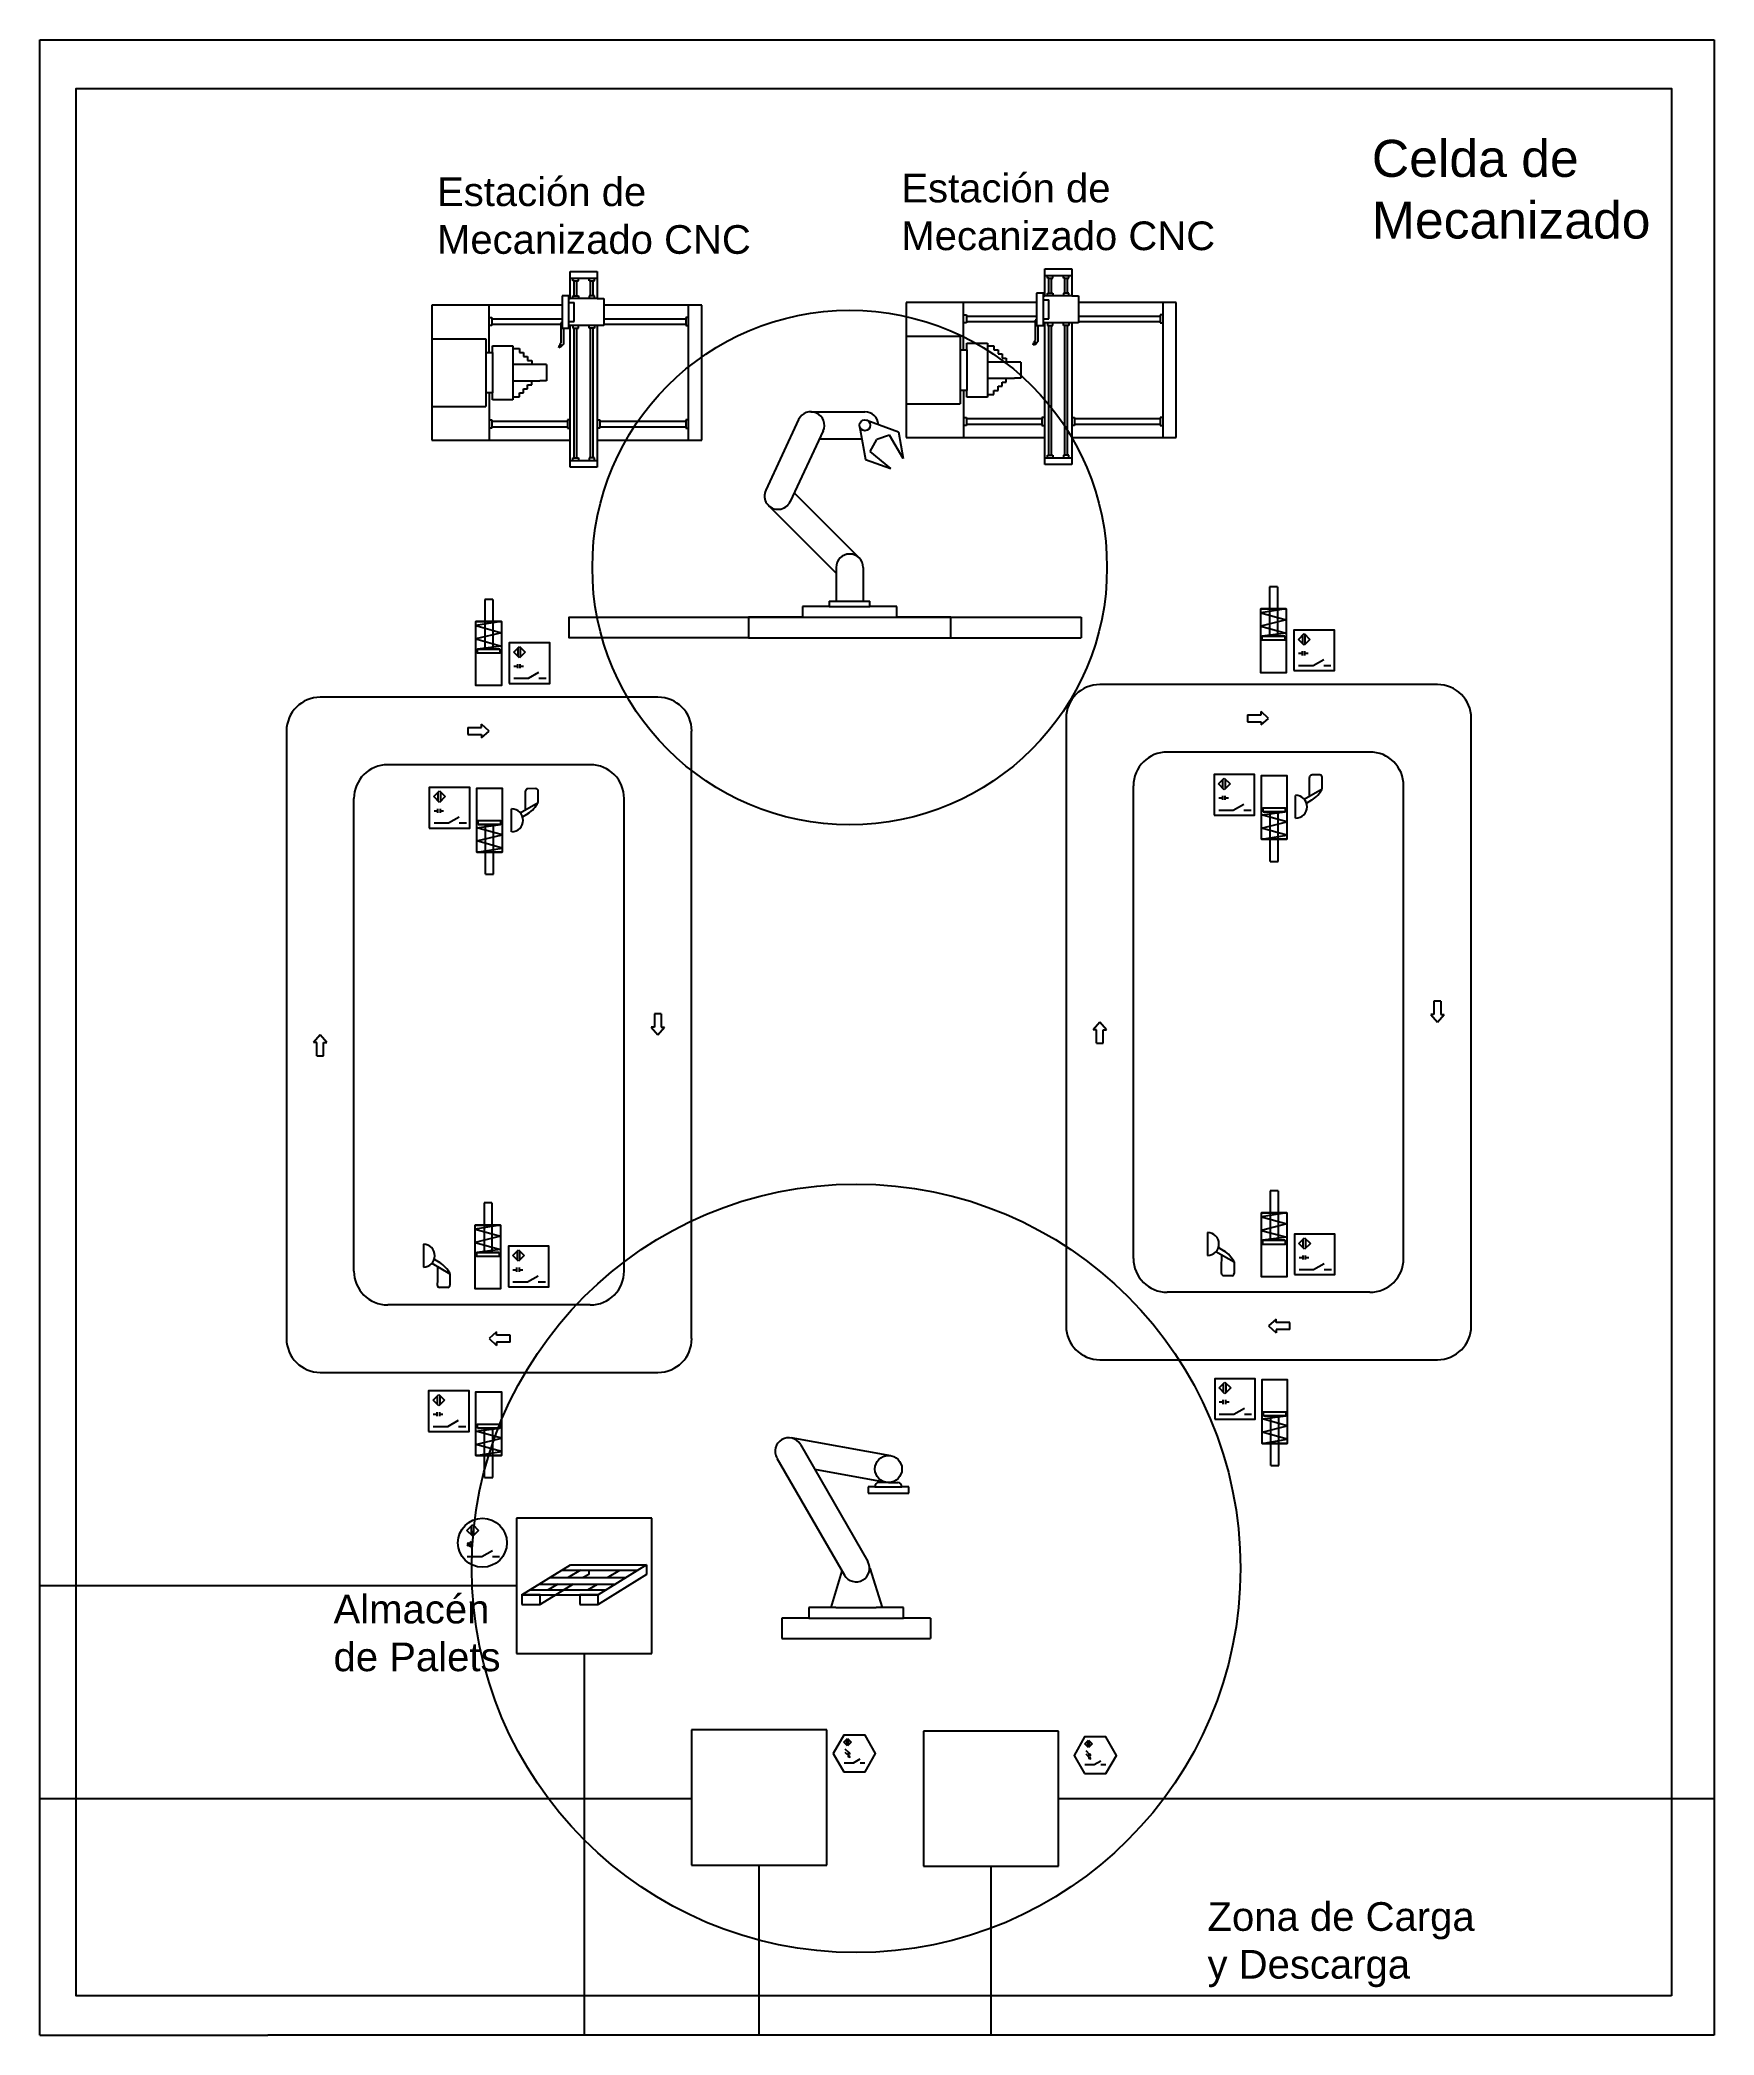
# Model space of a CAD drawing. Header units: millimetres. Extents: x 10947 to 20055, y 9738 to 20595.
import ezdxf

# ---------------------------------------------------------------- set-up
doc = ezdxf.new("R2010")
doc.units = ezdxf.units.MM
for name, color, linetype in [('Almacenaje', 80, 'Continuous'), ('Celdas', 200, 'Continuous'), ('Maquina', 82, 'Continuous'), ('Radio', 10, 'Continuous'), ('Robots', 80, 'Continuous'), ('Sensores', 211, 'Continuous'), ('Texto2', 7, 'Continuous'), ('TrayectAGV', 140, 'Continuous')]:
    doc.layers.add(name, color=color, linetype=linetype)
doc.styles.get("Standard").update_dxf_attribs({"font": 'arial.ttf'})

msp = doc.modelspace()

# ---------------------------------------------------------------- linework, layer by layer
at = {"layer": 'Almacenaje'}
for p, q in [((13540, 12550), (13540, 11815)), ((14275, 12550), (13540, 12550)), ((14275, 11815), (14275, 12550)), ((13569, 12133), (13834, 12297)), ((13834, 12297), (13933, 12297)), ((13933, 12297), (14148, 12297)), ((14247, 12297), (13983, 12133)), ((14148, 12297), (14247, 12297)), ((14247, 12297), (14247, 12245)), ((13665, 12192), (14079, 12192)), ((13848, 12192), (13669, 12081)), ((13765, 12192), (13712, 12160)), ((13721, 12227), (14134, 12227)), ((13787, 12268), (14201, 12268)), ((13887, 12268), (13820, 12227)), ((13933, 12245), (13903, 12227)), ((13928, 12160), (13980, 12192)), ((13933, 12268), (13933, 12245)), ((14247, 12245), (13983, 12081)), ((14035, 12227), (14102, 12268)), ((13569, 12133), (13669, 12133)), ((13569, 12133), (13569, 12081)), ((13613, 12160), (14027, 12160)), ((13669, 12133), (13983, 12133)), ((13884, 12133), (13983, 12133)), ((13884, 12133), (13884, 12081)), ((13540, 11815), (14275, 11815)), ((14492, 11398), (14492, 10663)), ((15227, 11398), (14492, 11398)), ((15227, 10663), (15227, 11398)), ((15754, 11392), (15754, 10657)), ((16489, 11392), (15754, 11392)), ((16489, 10657), (16489, 11392)), ((14492, 10663), (15227, 10663)), ((15754, 10657), (16489, 10657))]:
    msp.add_line(p, q, dxfattribs=at)
for points in [[(13569, 12081), (13669, 12081), (13669, 12133), (13569, 12133)], [(13884, 12081), (13983, 12081), (13983, 12133), (13884, 12133)]]:
    msp.add_lwpolyline(points, close=True, dxfattribs=at)
at = {"layer": 'Celdas'}
msp.add_lwpolyline([(19823, 9951), (11143, 9951), (11143, 20331), (19823, 20331)], close=True, dxfattribs=at)
at = {"layer": 'Maquina'}
for p, q in [((13832, 19188), (13832, 19335)), ((13832, 19335), (13978, 19335)), ((13978, 19335), (13978, 19188)), ((16413, 19202), (16413, 19349)), ((16413, 19349), (16560, 19349)), ((16560, 19349), (16560, 19202)), ((13832, 19299), (13978, 19299)), ((13846, 19284), (13846, 19299)), ((13854, 19284), (13846, 19284)), ((13854, 19203), (13854, 19284)), ((13854, 19284), (13868, 19284)), ((13868, 19203), (13868, 19284)), ((13868, 19284), (13876, 19284)), ((13876, 19284), (13876, 19299)), ((13934, 19284), (13934, 19299)), ((13942, 19284), (13934, 19284)), ((13942, 19284), (13956, 19284)), ((13942, 19203), (13942, 19284)), ((13956, 19284), (13964, 19284)), ((13956, 19203), (13956, 19284)), ((13964, 19284), (13964, 19299)), ((16413, 19313), (16560, 19313)), ((16428, 19298), (16428, 19313)), ((16435, 19298), (16428, 19298)), ((16435, 19217), (16435, 19298)), ((16435, 19298), (16450, 19298)), ((16450, 19217), (16450, 19298)), ((16450, 19298), (16457, 19298)), ((16457, 19298), (16457, 19313)), ((16516, 19298), (16516, 19313)), ((16523, 19298), (16516, 19298)), ((16523, 19298), (16538, 19298)), ((16523, 19217), (16523, 19298)), ((16538, 19298), (16545, 19298)), ((16538, 19217), (16538, 19298)), ((16545, 19298), (16545, 19313)), ((13078, 19152), (13078, 18417)), ((13787, 19152), (13078, 19152)), ((13391, 18894), (13391, 19152)), ((13824, 19203), (13787, 19203)), ((13787, 19203), (13787, 19027)), ((13824, 19188), (13824, 19203)), ((13824, 19041), (13824, 19188)), ((13824, 19188), (13832, 19188)), ((13824, 19166), (13854, 19166)), ((13978, 19188), (13832, 19188)), ((13846, 19188), (13846, 19203)), ((13846, 19203), (13876, 19203)), ((13854, 19063), (13854, 19166)), ((13876, 19203), (13876, 19188)), ((13964, 19203), (13934, 19203)), ((13934, 19203), (13934, 19188)), ((13964, 19188), (13964, 19203)), ((13978, 19188), (14015, 19188)), ((14015, 19188), (14015, 19041)), ((14548, 19152), (14015, 19152)), ((14474, 19152), (14474, 18417)), ((14548, 18417), (14548, 19152)), ((15660, 19166), (15660, 18431)), ((16369, 19166), (15660, 19166)), ((15972, 18908), (15972, 19166)), ((16406, 19217), (16369, 19217)), ((16369, 19217), (16369, 19041)), ((16406, 19202), (16406, 19217)), ((16406, 19055), (16406, 19202)), ((16406, 19202), (16413, 19202)), ((16406, 19180), (16435, 19180)), ((16560, 19202), (16413, 19202)), ((16428, 19202), (16428, 19217)), ((16428, 19217), (16457, 19217)), ((16435, 19077), (16435, 19180)), ((16457, 19217), (16457, 19202)), ((16545, 19217), (16516, 19217)), ((16516, 19217), (16516, 19202)), ((16545, 19202), (16545, 19217)), ((16560, 19202), (16597, 19202)), ((16597, 19202), (16597, 19055)), ((17129, 19166), (16597, 19166)), ((17056, 19166), (17056, 18431)), ((17129, 18431), (17129, 19166)), ((13391, 19085), (13405, 19085)), ((13405, 19041), (13391, 19041)), ((13405, 19085), (13405, 19041)), ((13405, 19078), (13787, 19078)), ((13405, 19049), (13780, 19049)), ((13787, 19056), (13780, 19056)), ((13780, 19056), (13780, 18946)), ((13787, 19027), (13824, 19027)), ((13795, 19027), (13795, 18983)), ((13824, 19063), (13854, 19063)), ((14015, 19041), (13824, 19041)), ((13824, 19027), (13824, 19041)), ((13832, 18270), (13832, 19041)), ((13846, 19041), (13846, 19027)), ((13846, 19027), (13876, 19027)), ((13854, 18321), (13854, 19027)), ((13868, 18321), (13868, 19027)), ((13876, 19027), (13876, 19041)), ((13934, 19027), (13934, 19041)), ((13964, 19027), (13934, 19027)), ((13942, 18321), (13942, 19027)), ((13956, 18321), (13956, 19027)), ((13964, 19041), (13964, 19027)), ((13978, 19041), (13978, 18417)), ((14015, 19078), (14460, 19078)), ((14015, 19049), (14460, 19049)), ((14474, 19085), (14460, 19085)), ((14460, 19085), (14460, 19041)), ((14460, 19041), (14474, 19041)), ((15972, 19099), (15987, 19099)), ((15987, 19055), (15972, 19055)), ((15987, 19099), (15987, 19055)), ((15987, 19092), (16369, 19092)), ((15987, 19063), (16361, 19063)), ((16369, 19070), (16361, 19070)), ((16361, 19070), (16361, 18960)), ((16369, 19041), (16406, 19041)), ((16376, 19041), (16376, 18997)), ((16406, 19077), (16435, 19077)), ((16597, 19055), (16406, 19055)), ((16406, 19041), (16406, 19055)), ((16413, 18284), (16413, 19055)), ((16428, 19055), (16428, 19041)), ((16428, 19041), (16457, 19041)), ((16435, 18335), (16435, 19041)), ((16450, 18335), (16450, 19041)), ((16457, 19041), (16457, 19055)), ((16516, 19041), (16516, 19055)), ((16545, 19041), (16516, 19041)), ((16523, 18335), (16523, 19041)), ((16538, 18335), (16538, 19041)), ((16545, 19055), (16545, 19041)), ((16560, 19055), (16560, 18431)), ((16597, 19092), (17041, 19092)), ((16597, 19063), (17041, 19063)), ((17056, 19099), (17041, 19099)), ((17041, 19099), (17041, 19055)), ((17041, 19055), (17056, 19055)), ((13078, 18968), (13372, 18968)), ((13372, 18968), (13372, 18600)), ((13372, 18894), (13409, 18894)), ((13409, 18894), (13409, 18931)), ((13409, 18931), (13519, 18931)), ((13409, 18894), (13409, 18674)), ((13519, 18931), (13519, 18674)), ((13519, 18916), (13556, 18916)), ((13556, 18916), (13556, 18894)), ((13556, 18894), (13578, 18894)), ((13578, 18894), (13578, 18872)), ((13769, 18920), (13773, 18932)), ((13781, 18924), (13769, 18920)), ((13773, 18932), (13786, 18937)), ((13780, 18946), (13775, 18941)), ((13775, 18941), (13775, 18933)), ((13786, 18937), (13781, 18924)), ((13795, 18939), (13782, 18926)), ((13795, 18983), (13795, 18939)), ((15660, 18982), (15954, 18982)), ((15954, 18982), (15954, 18615)), ((15954, 18908), (15990, 18908)), ((15990, 18908), (15990, 18945)), ((15990, 18945), (16101, 18945)), ((15990, 18908), (15990, 18688)), ((16101, 18945), (16101, 18688)), ((16101, 18930), (16137, 18930)), ((16137, 18930), (16137, 18908)), ((16137, 18908), (16159, 18908)), ((16159, 18908), (16159, 18886)), ((16350, 18934), (16354, 18946)), ((16363, 18938), (16350, 18934)), ((16354, 18946), (16367, 18951)), ((16361, 18960), (16356, 18955)), ((16356, 18955), (16356, 18947)), ((16367, 18951), (16363, 18938)), ((16376, 18953), (16364, 18940)), ((16376, 18997), (16376, 18953)), ((13703, 18828), (13519, 18828)), ((13578, 18872), (13600, 18872)), ((13600, 18872), (13600, 18850)), ((13600, 18850), (13622, 18850)), ((13622, 18850), (13622, 18828)), ((13703, 18828), (13703, 18740)), ((16284, 18842), (16101, 18842)), ((16159, 18886), (16181, 18886)), ((16181, 18886), (16181, 18864)), ((16181, 18864), (16203, 18864)), ((16203, 18864), (16203, 18842)), ((16284, 18842), (16284, 18754)), ((13519, 18740), (13666, 18740)), ((13578, 18674), (13578, 18696)), ((13578, 18696), (13600, 18696)), ((13600, 18696), (13600, 18718)), ((13600, 18718), (13622, 18718)), ((13622, 18718), (13622, 18740)), ((13703, 18740), (13666, 18740)), ((15990, 18688), (15954, 18688)), ((15972, 18688), (15972, 18431)), ((15990, 18651), (15990, 18688)), ((16101, 18754), (16248, 18754)), ((16101, 18688), (16101, 18651)), ((16137, 18666), (16137, 18688)), ((16137, 18688), (16159, 18688)), ((16159, 18688), (16159, 18710)), ((16159, 18710), (16181, 18710)), ((16181, 18710), (16181, 18732)), ((16181, 18732), (16203, 18732)), ((16203, 18732), (16203, 18754)), ((16284, 18754), (16248, 18754)), ((13078, 18600), (13372, 18600)), ((13409, 18674), (13372, 18674)), ((13391, 18674), (13391, 18417)), ((13409, 18637), (13409, 18674)), ((13519, 18637), (13409, 18637)), ((13519, 18674), (13519, 18637)), ((13519, 18652), (13556, 18652)), ((13556, 18652), (13556, 18674)), ((13556, 18674), (13578, 18674)), ((15660, 18615), (15954, 18615)), ((16101, 18651), (15990, 18651)), ((16101, 18666), (16137, 18666)), ((13391, 18527), (13405, 18527)), ((13405, 18483), (13391, 18483)), ((13405, 18527), (13405, 18483)), ((13405, 18520), (13817, 18520)), ((13405, 18490), (13817, 18490)), ((13832, 18527), (13817, 18527)), ((13817, 18527), (13817, 18520)), ((13817, 18520), (13817, 18483)), ((13817, 18483), (13832, 18483)), ((13978, 18527), (13993, 18527)), ((13993, 18483), (13978, 18483)), ((13993, 18527), (13993, 18483)), ((13993, 18520), (14460, 18520)), ((13993, 18490), (14460, 18490)), ((14474, 18527), (14460, 18527)), ((14460, 18527), (14460, 18483)), ((14460, 18483), (14474, 18483)), ((15972, 18541), (15987, 18541)), ((15987, 18497), (15972, 18497)), ((15987, 18541), (15987, 18497)), ((15987, 18534), (16398, 18534)), ((15987, 18504), (16398, 18504)), ((16413, 18541), (16398, 18541)), ((16398, 18541), (16398, 18534)), ((16398, 18534), (16398, 18497)), ((16398, 18497), (16413, 18497)), ((16560, 18541), (16575, 18541)), ((16575, 18497), (16560, 18497)), ((16575, 18541), (16575, 18497)), ((16575, 18534), (17041, 18534)), ((16575, 18504), (17041, 18504)), ((17056, 18541), (17041, 18541)), ((17041, 18541), (17041, 18497)), ((17041, 18497), (17056, 18497)), ((13078, 18417), (13832, 18417)), ((13978, 18417), (14548, 18417)), ((13978, 18417), (13978, 18270)), ((15660, 18431), (16413, 18431)), ((16560, 18431), (17129, 18431)), ((16560, 18431), (16560, 18284)), ((13832, 18307), (13978, 18307)), ((13978, 18270), (13832, 18270)), ((13846, 18307), (13846, 18321)), ((13846, 18321), (13876, 18321)), ((13876, 18321), (13876, 18307)), ((13964, 18321), (13934, 18321)), ((13934, 18321), (13934, 18307)), ((13964, 18307), (13964, 18321)), ((16413, 18321), (16560, 18321)), ((16560, 18284), (16413, 18284)), ((16428, 18321), (16428, 18335)), ((16428, 18335), (16457, 18335)), ((16457, 18335), (16457, 18321)), ((16545, 18335), (16516, 18335)), ((16516, 18335), (16516, 18321)), ((16545, 18321), (16545, 18335)), ((18550, 17087), (16713, 17087)), ((14309, 17018), (12472, 17018)), ((12288, 16834), (12288, 13528)), ((14492, 13528), (14492, 16834)), ((16529, 16903), (16529, 13597)), ((18733, 13597), (18733, 16903)), ((13941, 16651), (12839, 16651)), ((18182, 16720), (17080, 16720)), ((16896, 13964), (16896, 16536)), ((18366, 13964), (18366, 16536)), ((12655, 13895), (12655, 16467)), ((14125, 13895), (14125, 16467)), ((13941, 13711), (12839, 13711)), ((18182, 13780), (17080, 13780)), ((16713, 13413), (18550, 13413)), ((12472, 13344), (14309, 13344))]:
    msp.add_line(p, q, dxfattribs=at)
for centre in [(13777, 18928), (16358, 18942)]:
    msp.add_circle(centre, 1.47, dxfattribs=at)
for centre, radius, start, end in [((13782, 18933), 7.35, 180, 182.4579), ((13782, 18933), 7.35, 267.5421, 270), ((16364, 18947), 7.35, 180, 182.4579), ((16364, 18947), 7.35, 267.5421, 270), ((16713, 16903), 184, 90, 180), ((18550, 16903), 184, 0, 90), ((12472, 16834), 184, 90, 180), ((14309, 16834), 184, 0, 90), ((12839, 16467), 184, 90, 180), ((13941, 16467), 184, 0, 90), ((17080, 16536), 184, 90, 180), ((18182, 16536), 184, 0, 90), ((17080, 13964), 184, 180, 270), ((18182, 13964), 184, 270, 0), ((12839, 13895), 184, 180, 270), ((13941, 13895), 184, 270, 0), ((16713, 13597), 184, 180, 270), ((18550, 13597), 184, 270, 0), ((12472, 13528), 184, 180, 270), ((14309, 13528), 184, 270, 0)]:
    msp.add_arc(centre, radius, start, end, dxfattribs=at)
at = {"layer": 'Radio'}
for centre, radius in [((15352, 17724), 1400), ((15387, 12278), 2091)]:
    msp.add_circle(centre, radius, dxfattribs=at)
at = {"layer": 'Robots'}
for p, q in [((15141, 18572), (15435, 18572)), ((15074, 18529), (14895, 18145)), ((15207, 18467), (15028, 18083)), ((15406, 18493), (15438, 18312)), ((15445, 18526), (15617, 18463)), ((15617, 18463), (15643, 18318)), ((15188, 18425), (15418, 18425)), ((15463, 18356), (15500, 18420)), ((15576, 18262), (15463, 18356)), ((15569, 18445), (15500, 18420)), ((15643, 18318), (15569, 18445)), ((15438, 18312), (15576, 18262)), ((14910, 18062), (15278, 17694)), ((15028, 18083), (15028, 18083)), ((15050, 18130), (15403, 17777)), ((15278, 17724), (15278, 17541)), ((15403, 17777), (15403, 17777)), ((15403, 17777), (15403, 17777)), ((15403, 17777), (15403, 17777)), ((15425, 17724), (15425, 17541)), ((15241, 17511), (15095, 17511)), ((15095, 17511), (15095, 17453)), ((15241, 17541), (15462, 17541)), ((15241, 17541), (15241, 17511)), ((15241, 17511), (15462, 17511)), ((15462, 17511), (15462, 17541)), ((15609, 17511), (15462, 17511)), ((15609, 17453), (15609, 17511)), ((15095, 17453), (14801, 17453)), ((14801, 17453), (14801, 17342)), ((15095, 17453), (15609, 17453)), ((15903, 17453), (15609, 17453)), ((15903, 17342), (15903, 17453)), ((15933, 17453), (16611, 17453)), ((16611, 17453), (16611, 17342)), ((14801, 17342), (15903, 17342)), ((15903, 17342), (16611, 17342)), ((15576, 12890), (15033, 12987)), ((15084, 12951), (15451, 12315)), ((14956, 12878), (15324, 12241)), ((15550, 12745), (15163, 12815)), ((15489, 12722), (15452, 12722)), ((15452, 12722), (15452, 12686)), ((15489, 12722), (15636, 12722)), ((15563, 12744), (15511, 12744)), ((15563, 12744), (15614, 12744)), ((15673, 12722), (15636, 12722)), ((15673, 12686), (15673, 12722)), ((15452, 12686), (15673, 12686)), ((15439, 12330), (15439, 12330)), ((15439, 12330), (15439, 12330)), ((15439, 12330), (15439, 12330)), ((15461, 12278), (15529, 12065)), ((15310, 12265), (15249, 12065)), ((15277, 12065), (15130, 12065)), ((15130, 12065), (15130, 12006)), ((15277, 12065), (15497, 12065)), ((15644, 12065), (15497, 12065)), ((15644, 12006), (15644, 12065)), ((15130, 12006), (14983, 12006)), ((14983, 12006), (14983, 11896)), ((15130, 12006), (15644, 12006)), ((15791, 12006), (15644, 12006)), ((15791, 12006), (15791, 11896)), ((14983, 11896), (15791, 11896))]:
    msp.add_line(p, q, dxfattribs=at)
msp.add_lwpolyline([(14801, 17342), (13826, 17342), (13826, 17453), (15933, 17453)], dxfattribs=at)
for centre, radius in [((15435, 18498), 29.4), ((15563, 12818), 73.5)]:
    msp.add_circle(centre, radius, dxfattribs=at)
for centre, radius, start, end in [((15141, 18498), 73.5, 335, 155), ((15435, 18498), 73.5, 3.5784, 90), ((14962, 18114), 73.5, 155, 335), ((15352, 17724), 73.5, 0, 180), ((15020, 12915), 73.5, 29.9651, 209.9651), ((15511, 12722), 22, 90, 180), ((15614, 12722), 22, 0, 90), ((15387, 12278), 73.5, 209.9651, 29.9651)]:
    msp.add_arc(centre, radius, start, end, dxfattribs=at)
at = {"layer": 'Sensores'}
for p, q in [((17636, 17619), (17636, 17350)), ((17680, 17619), (17636, 17619)), ((17680, 17619), (17680, 17350)), ((13367, 17549), (13367, 17280)), ((13410, 17549), (13367, 17549)), ((13410, 17549), (13410, 17280)), ((17727, 17500), (17589, 17477)), ((13457, 17430), (13319, 17408)), ((13319, 17408), (13457, 17369)), ((17589, 17477), (17727, 17439)), ((17727, 17439), (17589, 17405)), ((17589, 17405), (17727, 17366)), ((13457, 17369), (13319, 17335)), ((13319, 17335), (13457, 17296)), ((13457, 17296), (13328, 17280)), ((13449, 17280), (13328, 17280)), ((13524, 17264), (13555, 17295)), ((13555, 17232), (13524, 17264)), ((13548, 17239), (13548, 17288)), ((13555, 17295), (13586, 17264)), ((13586, 17264), (13555, 17232)), ((13562, 17239), (13562, 17288)), ((17727, 17366), (17597, 17350)), ((17719, 17350), (17597, 17350)), ((17793, 17333), (17824, 17365)), ((17824, 17302), (17793, 17333)), ((17814, 17268), (17814, 17246)), ((17817, 17309), (17817, 17358)), ((17824, 17365), (17856, 17333)), ((17856, 17333), (17824, 17302)), ((17827, 17268), (17827, 17246)), ((17831, 17309), (17831, 17358)), ((13525, 17187), (13544, 17187)), ((13544, 17198), (13544, 17176)), ((13558, 17198), (13558, 17176)), ((13558, 17187), (13577, 17187)), ((17794, 17257), (17814, 17257)), ((17794, 17191), (17873, 17191)), ((17827, 17257), (17847, 17257)), ((17873, 17191), (17931, 17224)), ((17931, 17191), (17970, 17191)), ((13525, 17121), (13604, 17121)), ((13604, 17121), (13661, 17154)), ((13661, 17121), (13701, 17121)), ((13090, 16477), (13121, 16508)), ((13121, 16508), (13152, 16477)), ((13589, 16481), (13589, 16508)), ((13645, 16521), (13601, 16520)), ((13658, 16446), (13657, 16508)), ((17359, 16547), (17390, 16578)), ((17390, 16515), (17359, 16547)), ((17383, 16522), (17383, 16571)), ((17390, 16578), (17422, 16547)), ((17422, 16547), (17390, 16515)), ((17397, 16522), (17397, 16571)), ((17825, 16463), (17923, 16520)), ((17854, 16555), (17854, 16582)), ((17854, 16480), (17854, 16555)), ((17910, 16595), (17866, 16595)), ((17923, 16520), (17922, 16583)), ((13121, 16446), (13090, 16477)), ((13091, 16400), (13110, 16400)), ((13110, 16411), (13110, 16389)), ((13114, 16453), (13114, 16501)), ((13152, 16477), (13121, 16446)), ((13124, 16411), (13124, 16389)), ((13124, 16400), (13143, 16400)), ((13128, 16453), (13128, 16501)), ((13513, 16285), (13513, 16410)), ((13559, 16389), (13658, 16446)), ((13589, 16406), (13589, 16481)), ((17360, 16470), (17380, 16470)), ((17360, 16404), (17439, 16404)), ((17380, 16481), (17380, 16459)), ((17393, 16481), (17393, 16459)), ((17393, 16470), (17413, 16470)), ((17439, 16404), (17497, 16437)), ((17497, 16404), (17536, 16404)), ((17778, 16360), (17778, 16484)), ((17837, 16442), (17867, 16459)), ((13091, 16334), (13170, 16334)), ((13170, 16334), (13227, 16367)), ((13227, 16334), (13267, 16334)), ((13323, 16308), (13453, 16325)), ((13461, 16270), (13323, 16308)), ((13331, 16325), (13453, 16325)), ((13370, 16055), (13370, 16325)), ((13414, 16055), (13414, 16325)), ((13572, 16367), (13602, 16385)), ((17593, 16378), (17722, 16394)), ((17730, 16340), (17593, 16378)), ((17593, 16305), (17730, 16340)), ((17730, 16267), (17593, 16305)), ((17601, 16394), (17722, 16394)), ((17640, 16125), (17640, 16394)), ((17683, 16125), (17683, 16394)), ((13323, 16236), (13461, 16270)), ((13461, 16197), (13323, 16236)), ((13323, 16175), (13461, 16197)), ((17593, 16245), (17730, 16267)), ((17640, 16125), (17683, 16125)), ((13370, 16055), (13414, 16055)), ((17639, 14332), (17639, 14063)), ((17683, 14332), (17639, 14332)), ((17683, 14332), (17683, 14063)), ((13363, 14266), (13363, 13996)), ((13406, 14266), (13363, 14266)), ((13406, 14266), (13406, 13996)), ((13453, 14146), (13315, 14124)), ((13315, 14124), (13453, 14085)), ((17730, 14213), (17592, 14190)), ((17592, 14190), (17730, 14152)), ((17730, 14152), (17592, 14117)), ((17592, 14117), (17730, 14079)), ((13033, 14042), (13033, 13917)), ((13453, 14085), (13315, 14051)), ((13315, 14051), (13453, 14013)), ((13453, 14013), (13324, 13996)), ((13520, 13980), (13551, 14011)), ((13551, 14011), (13582, 13980)), ((17299, 14105), (17299, 13981)), ((17358, 14023), (17387, 14006)), ((17730, 14079), (17600, 14063)), ((17722, 14063), (17600, 14063)), ((17796, 14046), (17827, 14077)), ((17827, 14015), (17796, 14046)), ((17820, 14022), (17820, 14070)), ((17827, 14077), (17859, 14046)), ((17859, 14046), (17827, 14015)), ((17834, 14022), (17834, 14070)), ((13079, 13938), (13177, 13881)), ((13092, 13960), (13122, 13942)), ((13109, 13921), (13109, 13846)), ((13445, 13996), (13324, 13996)), ((13551, 13949), (13520, 13980)), ((13520, 13903), (13540, 13903)), ((13540, 13914), (13540, 13892)), ((13544, 13956), (13544, 14004)), ((13582, 13980), (13551, 13949)), ((13554, 13914), (13554, 13892)), ((13554, 13903), (13573, 13903)), ((13558, 13956), (13558, 14004)), ((17345, 14002), (17443, 13945)), ((17375, 13985), (17374, 13910)), ((17374, 13910), (17374, 13883)), ((17443, 13945), (17443, 13882)), ((17797, 13970), (17817, 13970)), ((17797, 13904), (17876, 13904)), ((17817, 13981), (17817, 13959)), ((17830, 13981), (17830, 13959)), ((17830, 13970), (17850, 13970)), ((17876, 13904), (17934, 13937)), ((17934, 13904), (17973, 13904)), ((13109, 13846), (13108, 13819)), ((13165, 13806), (13121, 13806)), ((13177, 13881), (13177, 13819)), ((13520, 13837), (13600, 13837)), ((13600, 13837), (13657, 13870)), ((13657, 13837), (13697, 13837)), ((17431, 13870), (17387, 13870)), ((17362, 13260), (17393, 13291)), ((17393, 13228), (17362, 13260)), ((17386, 13235), (17386, 13284)), ((17393, 13291), (17425, 13260)), ((17425, 13260), (17393, 13228)), ((17400, 13235), (17400, 13284)), ((13086, 13193), (13117, 13224)), ((13117, 13162), (13086, 13193)), ((13110, 13169), (13110, 13217)), ((13117, 13224), (13148, 13193)), ((13148, 13193), (13117, 13162)), ((13124, 13169), (13124, 13217)), ((17363, 13183), (17383, 13183)), ((17383, 13194), (17383, 13172)), ((17396, 13194), (17396, 13172)), ((17396, 13183), (17416, 13183)), ((17442, 13117), (17500, 13150)), ((13086, 13117), (13106, 13117)), ((13086, 13050), (13166, 13050)), ((13106, 13128), (13106, 13106)), ((13120, 13128), (13120, 13106)), ((13120, 13117), (13139, 13117)), ((13166, 13050), (13223, 13084)), ((13223, 13050), (13263, 13050)), ((13319, 13025), (13449, 13041)), ((13327, 13041), (13449, 13041)), ((13366, 12772), (13366, 13041)), ((13410, 12772), (13410, 13041)), ((17363, 13117), (17442, 13117)), ((17500, 13117), (17539, 13117)), ((17596, 13091), (17725, 13107)), ((17733, 13053), (17596, 13091)), ((17596, 13018), (17733, 13053)), ((17604, 13107), (17725, 13107)), ((17643, 12838), (17643, 13107)), ((17686, 12838), (17686, 13107)), ((13457, 12986), (13319, 13025)), ((13319, 12952), (13457, 12986)), ((13457, 12913), (13319, 12952)), ((17733, 12980), (17596, 13018)), ((17596, 12957), (17733, 12980)), ((13319, 12891), (13457, 12913)), ((17643, 12838), (17686, 12838)), ((13366, 12772), (13410, 12772)), ((13270, 12484), (13301, 12516)), ((13295, 12460), (13295, 12509)), ((13301, 12516), (13333, 12484)), ((13308, 12460), (13308, 12509)), ((13301, 12453), (13270, 12484)), ((13333, 12484), (13301, 12453)), ((13271, 12342), (13350, 12342)), ((13350, 12342), (13408, 12375)), ((13408, 12342), (13447, 12342)), ((15321, 11332), (15341, 11352)), ((15341, 11312), (15321, 11332)), ((15326, 11296), (15347, 11275)), ((15337, 11316), (15337, 11347)), ((15341, 11352), (15361, 11332)), ((15361, 11332), (15341, 11312)), ((15346, 11316), (15346, 11347)), ((16631, 11322), (16651, 11342)), ((16651, 11302), (16631, 11322)), ((16647, 11306), (16647, 11337)), ((16651, 11342), (16671, 11322)), ((16671, 11322), (16651, 11302)), ((16656, 11306), (16656, 11337)), ((15322, 11220), (15373, 11220)), ((15326, 11278), (15347, 11257)), ((15373, 11220), (15409, 11241)), ((15409, 11220), (15435, 11220)), ((16632, 11210), (16683, 11210)), ((16636, 11286), (16657, 11265)), ((16636, 11268), (16657, 11247)), ((16683, 11210), (16719, 11231)), ((16719, 11210), (16745, 11210))]:
    msp.add_line(p, q, dxfattribs=at)
for points in [[(17727, 17500), (17727, 17151), (17589, 17151), (17589, 17500)], [(17589, 17500), (17589, 17500), (17727, 17500), (17727, 17500)], [(13457, 17430), (13457, 17082), (13319, 17082), (13319, 17430)], [(13319, 17430), (13319, 17430), (13457, 17430), (13457, 17430)], [(17769, 17163), (17989, 17163), (17989, 17383), (17769, 17383)], [(13449, 17280), (13449, 17258), (13328, 17258), (13328, 17280)], [(13499, 17093), (13720, 17093), (13720, 17314), (13499, 17314)], [(17719, 17350), (17719, 17328), (17597, 17328), (17597, 17350)], [(13065, 16306), (13286, 16306), (13286, 16527), (13065, 16527)], [(13323, 16175), (13323, 16523), (13461, 16523), (13461, 16175)], [(17335, 16376), (17555, 16376), (17555, 16597), (17335, 16597)], [(17593, 16245), (17593, 16593), (17730, 16593), (17730, 16245)], [(17601, 16394), (17601, 16417), (17722, 16417), (17722, 16394)], [(13331, 16325), (13331, 16347), (13453, 16347), (13453, 16325)], [(17730, 16245), (17730, 16245), (17593, 16245), (17593, 16245)], [(13461, 16175), (13461, 16175), (13323, 16175), (13323, 16175)], [(13453, 14146), (13453, 13798), (13315, 13798), (13315, 14146)], [(13315, 14146), (13315, 14146), (13453, 14146), (13453, 14146)], [(17730, 14213), (17730, 13864), (17592, 13864), (17592, 14213)], [(17592, 14213), (17592, 14213), (17730, 14213), (17730, 14213)], [(13495, 13809), (13716, 13809), (13716, 14030), (13495, 14030)], [(17722, 14063), (17722, 14040), (17600, 14040), (17600, 14063)], [(17772, 13876), (17992, 13876), (17992, 14096), (17772, 14096)], [(13445, 13996), (13445, 13974), (13324, 13974), (13324, 13996)], [(17338, 13089), (17558, 13089), (17558, 13309), (17338, 13309)], [(17596, 12957), (17596, 13306), (17733, 13306), (17733, 12957)], [(13061, 13023), (13282, 13023), (13282, 13243), (13061, 13243)], [(13319, 12891), (13319, 13239), (13457, 13239), (13457, 12891)], [(13327, 13041), (13327, 13063), (13449, 13063), (13449, 13041)], [(17604, 13107), (17604, 13130), (17725, 13130), (17725, 13107)], [(17733, 12957), (17733, 12957), (17596, 12957), (17596, 12957)], [(13457, 12891), (13457, 12891), (13319, 12891), (13319, 12891)], [(15320, 11171), (15436, 11171), (15493, 11270), (15436, 11370), (15320, 11370), (15263, 11270)], [(16630, 11161), (16746, 11161), (16803, 11260), (16746, 11360), (16630, 11360), (16573, 11260)], [(15350, 11278), (15344, 11272), (15353, 11269)], [(15350, 11260), (15344, 11254), (15353, 11251)], [(16660, 11268), (16654, 11262), (16663, 11259)], [(16660, 11250), (16654, 11244), (16663, 11241)]]:
    msp.add_lwpolyline(points, close=True, dxfattribs=at)
msp.add_circle((13354, 12417), 133, dxfattribs=at)
for centre, radius, start, end in [((13601, 16508), 12.5, 90.1395, 180.1395), ((13645, 16508), 12.5, 0.1395, 90.1395), ((17866, 16582), 12.5, 90.1395, 180.1395), ((17779, 16595), 162, 302.7507, 332.4848), ((17910, 16583), 12.5, 0.1395, 90.1395), ((13513, 16348), 62.3, 270.1395, 90.1395), ((13514, 16521), 162, 302.7507, 332.4848), ((17778, 16422), 62.3, 270.1395, 90.1395), ((13033, 13979), 62.3, 269.8605, 89.8605), ((17299, 14043), 62.3, 269.8605, 89.8605), ((13034, 13806), 162, 27.5152, 57.2493), ((17300, 13870), 162, 27.5152, 57.2493), ((13121, 13819), 12.5, 179.8605, 269.8605), ((13165, 13819), 12.5, 269.8605, 359.8605), ((17387, 13883), 12.5, 179.8605, 269.8605), ((17431, 13882), 12.5, 269.8605, 359.8605), ((13268, 12408), 8.1, 294.135, 65.865), ((13273, 12408), 12.7, 299.7546, 60.2454), ((13279, 12408), 18.2, 301.8237, 58.1763)]:
    msp.add_arc(centre, radius, start, end, dxfattribs=at)
at = {"layer": 'Texto2'}
for p, q in [((17590, 16922), (17590, 16940)), ((17631, 16903), (17590, 16940)), ((13275, 16853), (13275, 16816)), ((13275, 16853), (13349, 16853)), ((13349, 16853), (13349, 16871)), ((13390, 16834), (13349, 16871)), ((13349, 16798), (13390, 16834)), ((17517, 16922), (17517, 16885)), ((17517, 16922), (17590, 16922)), ((17517, 16885), (17590, 16885)), ((17590, 16867), (17631, 16903)), ((17590, 16885), (17590, 16867)), ((13275, 16816), (13349, 16816)), ((13349, 16816), (13349, 16798)), ((18568, 15365), (18531, 15365)), ((18531, 15365), (18531, 15291)), ((18568, 15365), (18568, 15291)), ((14290, 15222), (14272, 15222)), ((14272, 15222), (14309, 15181)), ((14327, 15295), (14290, 15295)), ((14290, 15295), (14290, 15222)), ((14309, 15181), (14345, 15222)), ((14327, 15295), (14327, 15222)), ((14327, 15222), (14345, 15222)), ((16713, 15250), (16676, 15209)), ((16694, 15209), (16676, 15209)), ((16694, 15135), (16694, 15209)), ((16749, 15209), (16713, 15250)), ((16731, 15135), (16731, 15209)), ((16731, 15209), (16749, 15209)), ((18531, 15291), (18513, 15291)), ((18513, 15291), (18550, 15250)), ((18550, 15250), (18586, 15291)), ((18568, 15291), (18586, 15291)), ((12472, 15181), (12435, 15140)), ((12453, 15140), (12435, 15140)), ((12453, 15066), (12453, 15140)), ((12508, 15140), (12472, 15181)), ((12490, 15066), (12490, 15140)), ((12490, 15140), (12508, 15140)), ((16694, 15135), (16731, 15135)), ((12453, 15066), (12490, 15066)), ((17672, 13633), (17631, 13597)), ((17631, 13597), (17672, 13560)), ((17672, 13615), (17672, 13633)), ((17746, 13615), (17672, 13615)), ((17746, 13578), (17672, 13578)), ((17672, 13578), (17672, 13560)), ((17746, 13578), (17746, 13615)), ((13431, 13564), (13390, 13528)), ((13390, 13528), (13431, 13491)), ((13431, 13546), (13431, 13564)), ((13505, 13546), (13431, 13546)), ((13505, 13509), (13431, 13509)), ((13431, 13509), (13431, 13491)), ((13505, 13509), (13505, 13546))]:
    msp.add_line(p, q, dxfattribs=at)
at = {"layer": 'TrayectAGV'}
for p, q in [((10947, 9738), (10947, 20595)), ((10947, 20595), (20055, 20595)), ((20055, 20595), (20055, 9738)), ((13540, 12183), (10947, 12183)), ((13908, 11815), (13908, 9738)), ((14492, 11024), (10947, 11024)), ((20055, 11024), (16489, 11024)), ((14860, 9738), (14860, 10663)), ((16121, 9738), (16121, 10657)), ((10947, 9738), (12187, 9738)), ((20055, 9738), (12187, 9738))]:
    msp.add_line(p, q, dxfattribs=at)

# ---------------------------------------------------------------- texts
at = {"layer": 'Celdas', "insert": (18193, 20051), "char_height": 201.25, "attachment_point": 1}
msp.add_mtext_dynamic_manual_height_columns('Celda de Mecanizado', width=2170, gutter_width=1006, heights=[0], dxfattribs=at)
at = {"layer": 'Maquina', "char_height": 0.735, "attachment_point": 1}
for insert in [(13777, 18929), (16358, 18943)]:
    msp.add_mtext_dynamic_manual_height_columns('69', width=0.0814, gutter_width=3.67, heights=[0], dxfattribs=dict(at, insert=insert))
at = {"layer": 'Texto2', "attachment_point": 1}
for s, insert, char_height in [('Estación de\\PMecanizado CNC', (15633, 19867), 155.97), ('Estación de\\PMecanizado CNC', (13107, 19847), 155.97), ('Almacén\\Pde Palets', (12544, 12134), 156), ('Zona de Carga\\Py Descarga', (17299, 10461), 155.97)]:
    msp.add_mtext(s, dxfattribs=dict(at, insert=insert, char_height=char_height))

doc.saveas('drawing.dxf')
